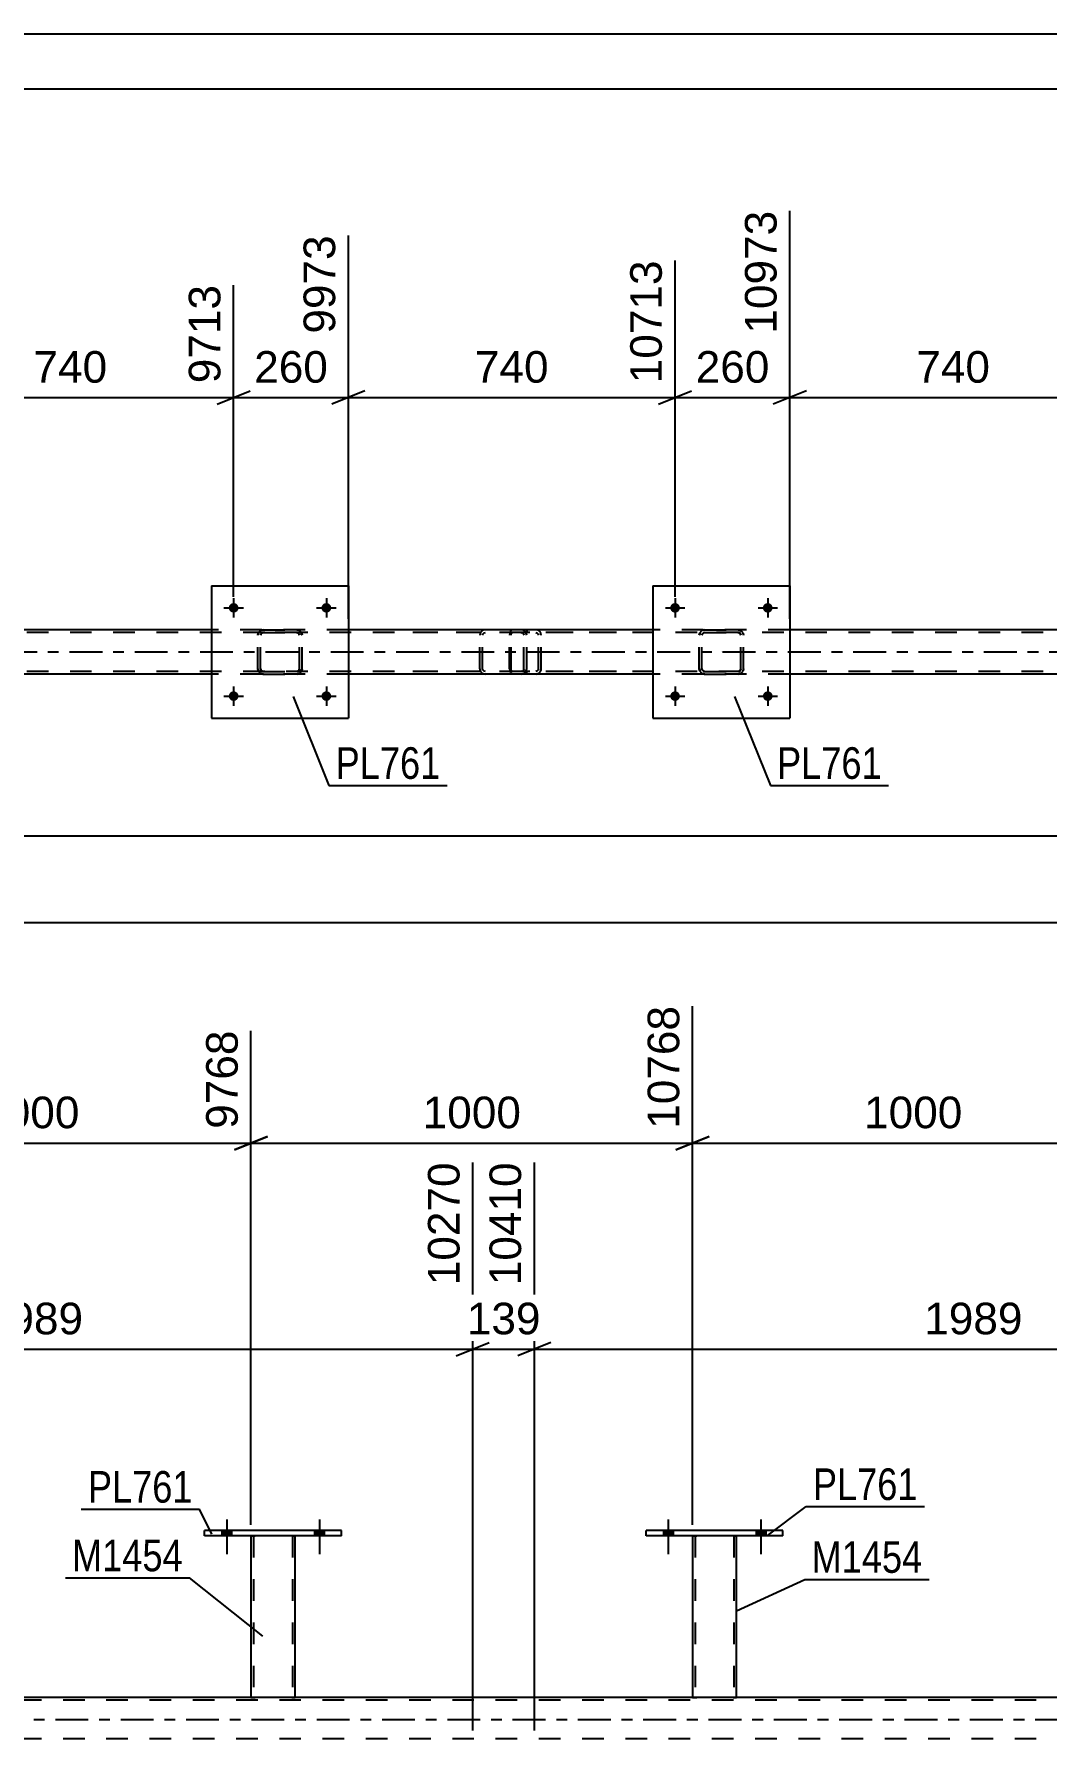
# Model space of a CAD drawing. Header units: millimetres. Extents: x 0 to 841, y 0 to 594.
# Drawn here: x 489.5 to 581.3, y 439.5 to 594 of the extents above; entities that cross this region are included whole.
import ezdxf

# ---------------------------------------------------------------- set-up
doc = ezdxf.new("R2010")
doc.units = ezdxf.units.MM
doc.linetypes.add('DXK_LINE_DOT2', pattern=[3.9198, 1.9599, -1.9599])
doc.linetypes.add('DXK_LINE_DOT3', pattern=[5.9187, 2.979, -0.9799, 0.9799, -0.9799])
doc.styles.add('Arial', font='ARIAL.TTF', dxfattribs={"height": 0.2})
doc.styles.add('Arial Narrow', font='ARIALN.TTF', dxfattribs={"height": 0.2})

# ---------------------------------------------------------------- blocks, each defined once
blk = doc.blocks.new('Unknown-318895815-1115')
at = {"color": 5, "linetype": 'Continuous'}
for p, q in [((841, 594), (0, 594)), ((836, 589), (5, 589))]:
    blk.add_line(p, q, dxfattribs=at)
blk = doc.blocks.new('Part-318895815-3058 - 2943')
at = {"color": 2, "linetype": 'Continuous'}
for p, q in [((549.2, 457.86), (549.2, 443.22)), ((553.2, 443.22), (553.2, 457.86)), ((549.2, 443.22), (549.23, 443.22)), ((549.34, 443.22), (549.23, 443.22)), ((549.49, 443.22), (549.34, 443.22)), ((552.9, 443.22), (549.49, 443.22)), ((553.06, 443.22), (552.9, 443.22)), ((553.16, 443.22), (553.06, 443.22)), ((553.16, 443.22), (553.19, 443.22))]:
    blk.add_line(p, q, dxfattribs=at)
at = {"color": 7, "linetype": 'DXK_LINE_DOT2'}
for p, q in [((549.2, 457.86), (549.2, 457.86)), ((549.2, 457.86), (549.2, 457.86)), ((549.2, 457.86), (549.2, 457.86)), ((549.23, 457.86), (549.2, 457.86)), ((549.2, 457.86), (549.23, 457.86)), ((549.34, 457.86), (549.23, 457.86)), ((549.23, 457.86), (549.34, 457.86)), ((549.49, 457.86), (549.34, 457.86)), ((549.34, 457.86), (549.49, 457.86)), ((549.44, 457.86), (549.44, 457.86)), ((549.44, 457.86), (549.44, 443.22)), ((549.45, 457.86), (549.44, 457.86)), ((549.44, 457.86), (549.45, 457.86)), ((549.51, 457.86), (549.45, 457.86)), ((549.45, 457.86), (549.51, 457.86)), ((552.9, 457.86), (549.49, 457.86)), ((552.9, 457.86), (549.49, 457.86)), ((552.81, 457.86), (549.51, 457.86)), ((549.51, 457.86), (549.58, 457.86)), ((552.89, 457.86), (549.58, 457.86)), ((552.89, 457.86), (552.81, 457.86)), ((552.94, 457.86), (552.89, 457.86)), ((552.89, 457.86), (552.94, 457.86)), ((552.9, 457.86), (553.06, 457.86)), ((553.06, 457.86), (552.9, 457.86)), ((552.96, 457.86), (552.94, 457.86)), ((552.94, 457.86), (552.96, 457.86)), ((552.96, 457.86), (552.96, 457.86)), ((552.96, 457.86), (552.96, 443.22)), ((553.06, 457.86), (553.16, 457.86)), ((553.16, 457.86), (553.06, 457.86)), ((553.16, 457.86), (553.2, 457.86)), ((553.2, 457.86), (553.16, 457.86)), ((553.2, 457.86), (553.2, 457.86)), ((553.2, 457.86), (553.2, 457.86)), ((553.2, 457.86), (553.2, 457.86)), ((549.2, 443.22), (549.2, 443.22)), ((549.2, 443.22), (549.2, 443.22)), ((549.2, 443.22), (549.2, 443.22)), ((549.2, 443.22), (549.23, 443.22)), ((549.23, 443.22), (549.34, 443.22)), ((549.34, 443.22), (549.49, 443.22)), ((549.45, 443.22), (549.44, 443.22)), ((549.44, 443.22), (549.45, 443.22)), ((549.51, 443.22), (549.45, 443.22)), ((549.45, 443.22), (549.49, 443.22)), ((552.9, 443.22), (549.49, 443.22)), ((549.49, 443.22), (549.51, 443.22)), ((552.81, 443.22), (549.51, 443.22)), ((549.51, 443.22), (549.58, 443.22)), ((552.94, 443.22), (549.58, 443.22)), ((552.89, 443.22), (552.81, 443.22)), ((552.94, 443.22), (552.89, 443.22)), ((552.9, 443.22), (553.06, 443.22)), ((552.96, 443.22), (552.94, 443.22)), ((552.94, 443.22), (552.96, 443.22)), ((553.06, 443.22), (553.16, 443.22)), ((553.16, 443.22), (553.2, 443.22)), ((553.19, 443.22), (553.2, 443.22)), ((553.2, 443.22), (553.2, 443.22)), ((553.2, 443.22), (553.2, 443.22)), ((553.2, 443.22), (553.2, 443.22))]:
    blk.add_line(p, q, dxfattribs=at)
blk = doc.blocks.new('Part-318895815-3063 - 2943')
at = {"color": 2, "linetype": 'Continuous'}
for p, q in [((504.99, 457.86), (504.99, 458.34)), ((517.39, 458.34), (504.99, 458.34)), ((517.39, 457.86), (504.99, 457.86)), ((517.39, 457.86), (517.39, 458.34))]:
    blk.add_line(p, q, dxfattribs=at)
blk = doc.blocks.new('Part-318895815-3078 - 2943')
at = {"color": 2, "linetype": 'Continuous'}
for p, q in [((545, 457.86), (545, 458.34)), ((557.4, 458.34), (545, 458.34)), ((557.4, 457.86), (545, 457.86)), ((557.4, 457.86), (557.4, 458.34))]:
    blk.add_line(p, q, dxfattribs=at)
blk = doc.blocks.new('Bolt-318895815-3328 - 2943')
at = {"linetype": 'Continuous'}
for points in [[(546.56, 457.86), (547.44, 457.86), (547.44, 458.34), (546.56, 458.34)], [(554.96, 457.86), (555.84, 457.86), (555.84, 458.34), (554.96, 458.34)]]:
    blk.add_hatch(color=1, dxfattribs=at).paths.add_polyline_path(points)
at = {"color": 1, "linetype": 'Continuous'}
for p, q in [((547, 459.34), (547, 456.22)), ((555.4, 459.34), (555.4, 456.22)), ((546.56, 458.34), (546.56, 457.86)), ((547.44, 458.34), (547.44, 457.86)), ((554.96, 458.34), (554.96, 457.86)), ((555.84, 458.34), (555.84, 457.86))]:
    blk.add_line(p, q, dxfattribs=at)
blk = doc.blocks.new('Part-318895815-3314 - 2943')
at = {"color": 7, "linetype": 'DXK_LINE_DOT2'}
for p, q in [((725.39, 442.98), (136.35, 442.98)), ((513.19, 443.22), (509.19, 443.22)), ((553.2, 443.22), (549.2, 443.22)), ((725.39, 439.46), (136.35, 439.46))]:
    blk.add_line(p, q, dxfattribs=at)
at = {"color": 2, "linetype": 'Continuous'}
for p, q in [((509.19, 443.22), (473.19, 443.22)), ((549.2, 443.22), (513.19, 443.22)), ((589.19, 443.22), (553.2, 443.22))]:
    blk.add_line(p, q, dxfattribs=at)
at = {"color": 7, "linetype": 'DXK_LINE_DOT3'}
blk.add_line((136.35, 441.22), (725.39, 441.22), dxfattribs=at)
blk = doc.blocks.new('Bolt-318895815-3326 - 2943')
at = {"linetype": 'Continuous'}
for points in [[(506.55, 457.86), (507.43, 457.86), (507.43, 458.34), (506.55, 458.34)], [(514.95, 457.86), (515.83, 457.86), (515.83, 458.34), (514.95, 458.34)]]:
    blk.add_hatch(color=1, dxfattribs=at).paths.add_polyline_path(points)
at = {"color": 1, "linetype": 'Continuous'}
for p, q in [((506.99, 459.34), (506.99, 456.22)), ((515.39, 459.34), (515.39, 456.22)), ((506.55, 458.34), (506.55, 457.86)), ((507.43, 458.34), (507.43, 457.86)), ((514.95, 458.34), (514.95, 457.86)), ((515.83, 458.34), (515.83, 457.86))]:
    blk.add_line(p, q, dxfattribs=at)
blk = doc.blocks.new('Bolt-318895815-3327 - 2943')
at = {"linetype": 'Continuous'}
for points in [[(506.55, 457.86), (507.43, 457.86), (507.43, 458.34), (506.55, 458.34)], [(514.95, 457.86), (515.83, 457.86), (515.83, 458.34), (514.95, 458.34)]]:
    blk.add_hatch(color=1, dxfattribs=at).paths.add_polyline_path(points)
at = {"color": 1, "linetype": 'Continuous'}
for p, q in [((506.99, 459.34), (506.99, 456.22)), ((515.39, 459.34), (515.39, 456.22)), ((506.55, 458.34), (506.55, 457.86)), ((507.43, 458.34), (507.43, 457.86)), ((514.95, 458.34), (514.95, 457.86)), ((515.83, 458.34), (515.83, 457.86))]:
    blk.add_line(p, q, dxfattribs=at)
blk = doc.blocks.new('Bolt-318895815-3342 - 2943')
at = {"linetype": 'Continuous'}
for points in [[(546.56, 457.86), (547.44, 457.86), (547.44, 458.34), (546.56, 458.34)], [(554.96, 457.86), (555.84, 457.86), (555.84, 458.34), (554.96, 458.34)]]:
    blk.add_hatch(color=1, dxfattribs=at).paths.add_polyline_path(points)
at = {"color": 1, "linetype": 'Continuous'}
for p, q in [((547, 459.34), (547, 456.22)), ((555.4, 459.34), (555.4, 456.22)), ((546.56, 458.34), (546.56, 457.86)), ((547.44, 458.34), (547.44, 457.86)), ((554.96, 458.34), (554.96, 457.86)), ((555.84, 458.34), (555.84, 457.86))]:
    blk.add_line(p, q, dxfattribs=at)
blk = doc.blocks.new('Part-318895815-3378 - 2943')
at = {"color": 2, "linetype": 'Continuous'}
for p, q in [((509.19, 457.86), (509.19, 443.22)), ((513.19, 443.22), (513.19, 457.86)), ((509.2, 443.22), (509.23, 443.22)), ((509.33, 443.22), (509.23, 443.22)), ((509.49, 443.22), (509.33, 443.22)), ((512.89, 443.22), (509.49, 443.22)), ((513.05, 443.22), (512.89, 443.22)), ((513.15, 443.22), (513.05, 443.22)), ((513.15, 443.22), (513.18, 443.22))]:
    blk.add_line(p, q, dxfattribs=at)
at = {"color": 7, "linetype": 'DXK_LINE_DOT2'}
for p, q in [((509.19, 457.86), (509.19, 457.86)), ((509.19, 457.86), (509.19, 457.86)), ((509.19, 457.86), (509.19, 457.86)), ((509.23, 457.86), (509.19, 457.86)), ((509.19, 457.86), (509.23, 457.86)), ((509.33, 457.86), (509.23, 457.86)), ((509.23, 457.86), (509.33, 457.86)), ((509.49, 457.86), (509.33, 457.86)), ((509.33, 457.86), (509.49, 457.86)), ((509.43, 457.86), (509.43, 457.86)), ((509.43, 457.86), (509.43, 443.22)), ((509.45, 457.86), (509.43, 457.86)), ((509.43, 457.86), (509.45, 457.86)), ((509.5, 457.86), (509.45, 457.86)), ((509.45, 457.86), (509.5, 457.86)), ((512.89, 457.86), (509.49, 457.86)), ((512.89, 457.86), (509.49, 457.86)), ((512.8, 457.86), (509.5, 457.86)), ((509.5, 457.86), (509.58, 457.86)), ((512.88, 457.86), (509.58, 457.86)), ((512.88, 457.86), (512.8, 457.86)), ((512.93, 457.86), (512.88, 457.86)), ((512.88, 457.86), (512.93, 457.86)), ((512.89, 457.86), (513.05, 457.86)), ((513.05, 457.86), (512.89, 457.86)), ((512.95, 457.86), (512.93, 457.86)), ((512.93, 457.86), (512.95, 457.86)), ((512.95, 457.86), (512.95, 457.86)), ((512.95, 457.86), (512.95, 443.22)), ((513.05, 457.86), (513.15, 457.86)), ((513.15, 457.86), (513.05, 457.86)), ((513.15, 457.86), (513.19, 457.86)), ((513.19, 457.86), (513.15, 457.86)), ((513.19, 457.86), (513.19, 457.86)), ((513.19, 457.86), (513.19, 457.86)), ((513.19, 457.86), (513.19, 457.86)), ((509.19, 443.22), (509.19, 443.22)), ((509.19, 443.22), (509.19, 443.22)), ((509.19, 443.22), (509.2, 443.22)), ((509.19, 443.22), (509.23, 443.22)), ((509.23, 443.22), (509.33, 443.22)), ((509.33, 443.22), (509.49, 443.22)), ((509.45, 443.22), (509.43, 443.22)), ((509.43, 443.22), (509.45, 443.22)), ((509.5, 443.22), (509.45, 443.22)), ((509.45, 443.22), (509.49, 443.22)), ((512.89, 443.22), (509.49, 443.22)), ((509.49, 443.22), (509.5, 443.22)), ((512.8, 443.22), (509.5, 443.22)), ((509.5, 443.22), (509.58, 443.22)), ((512.93, 443.22), (509.58, 443.22)), ((512.88, 443.22), (512.8, 443.22)), ((512.93, 443.22), (512.88, 443.22)), ((512.89, 443.22), (513.05, 443.22)), ((512.95, 443.22), (512.93, 443.22)), ((512.93, 443.22), (512.95, 443.22)), ((513.05, 443.22), (513.15, 443.22)), ((513.15, 443.22), (513.19, 443.22)), ((513.18, 443.22), (513.19, 443.22)), ((513.19, 443.22), (513.19, 443.22)), ((513.19, 443.22), (513.19, 443.22)), ((513.19, 443.22), (513.19, 443.22))]:
    blk.add_line(p, q, dxfattribs=at)
blk = doc.blocks.new('Part-318895815-2084 - 1938')
at = {"color": 2, "linetype": 'Continuous'}
for p, q in [((545.62, 543.99), (545.62, 531.99)), ((545.62, 543.99), (558.02, 543.99)), ((558.02, 543.99), (558.02, 531.99)), ((545.62, 531.99), (558.02, 531.99))]:
    blk.add_line(p, q, dxfattribs=at)
blk = doc.blocks.new('Part-318895815-2102 - 1938')
at = {"color": 7, "linetype": 'DXK_LINE_DOT2'}
for p, q in [((726.02, 539.75), (137.62, 539.75)), ((518.02, 539.99), (505.62, 539.99)), ((558.02, 539.99), (545.62, 539.99)), ((726.02, 536.23), (137.62, 536.23)), ((518.02, 535.99), (505.62, 535.99)), ((558.02, 535.99), (545.62, 535.99))]:
    blk.add_line(p, q, dxfattribs=at)
at = {"color": 2, "linetype": 'Continuous'}
for p, q in [((505.62, 539.99), (478.01, 539.99)), ((545.62, 539.99), (518.02, 539.99)), ((585.62, 539.99), (558.02, 539.99)), ((505.62, 535.99), (478.01, 535.99)), ((545.62, 535.99), (518.02, 535.99)), ((585.62, 535.99), (558.02, 535.99))]:
    blk.add_line(p, q, dxfattribs=at)
at = {"color": 7, "linetype": 'DXK_LINE_DOT3'}
blk.add_line((137.62, 537.99), (726.02, 537.99), dxfattribs=at)
blk = doc.blocks.new('Part-318895815-1992 - 1938')
at = {"color": 7, "linetype": 'DXK_LINE_DOT2'}
for p, q in [((533.67, 539.99), (521.89, 539.99)), ((533.67, 539.75), (521.89, 539.75)), ((529.96, 539.7), (529.92, 539.51)), ((529.92, 536.47), (529.92, 539.51)), ((530.18, 539.51), (530.19, 539.61)), ((530.18, 536.47), (530.18, 539.51)), ((530.19, 539.61), (530.25, 539.68)), ((530.43, 539.99), (530.24, 539.96)), ((530.25, 539.68), (530.33, 539.74)), ((530.33, 539.74), (530.43, 539.75)), ((533.86, 539.96), (533.67, 539.99)), ((533.67, 539.75), (533.76, 539.74)), ((533.76, 539.74), (533.85, 539.68)), ((533.85, 539.68), (533.9, 539.61)), ((533.9, 539.61), (533.92, 539.51)), ((533.92, 536.47), (533.92, 539.51)), ((534.18, 539.51), (534.14, 539.7)), ((534.18, 536.47), (534.18, 539.51)), ((529.92, 536.47), (529.94, 536.38)), ((529.94, 536.38), (529.96, 536.29)), ((530.19, 536.38), (530.18, 536.47)), ((530.25, 536.3), (530.19, 536.38)), ((530.33, 536.25), (530.25, 536.3)), ((530.43, 536.23), (530.33, 536.25)), ((533.76, 536.25), (533.67, 536.23)), ((533.85, 536.3), (533.76, 536.25)), ((533.9, 536.38), (533.85, 536.3)), ((533.92, 536.47), (533.9, 536.38)), ((534.14, 536.29), (534.16, 536.38)), ((534.16, 536.38), (534.18, 536.47)), ((533.67, 536.23), (521.89, 536.23)), ((533.67, 535.99), (521.89, 535.99)), ((530.24, 536.03), (530.43, 535.99)), ((533.67, 535.99), (533.86, 536.03))]:
    blk.add_line(p, q, dxfattribs=at)
for centre, start, end in [((530.41, 539.49), 110.7583, 155.68), ((533.69, 539.49), 24.32, 69.2417), ((530.41, 536.49), 204.32, 249.2417), ((533.69, 536.49), 290.7583, 335.68)]:
    blk.add_arc(centre, 0.496, start, end, dxfattribs=at)
blk = doc.blocks.new('Bolt-318895815-2051 - 1938')
at = {"linetype": 'Continuous'}
for points in [[(548.06, 541.99, -1), (547.18, 541.99, -1)], [(556.46, 541.99, -1), (555.58, 541.99, -1)]]:
    blk.add_hatch(color=1, dxfattribs=at).paths.add_polyline_path(points)
at = {"color": 1, "linetype": 'Continuous'}
for p, q in [((547.62, 542.87), (547.62, 541.11)), ((556.02, 542.87), (556.02, 541.11)), ((546.74, 541.99), (548.5, 541.99)), ((555.14, 541.99), (556.9, 541.99))]:
    blk.add_line(p, q, dxfattribs=at)
blk = doc.blocks.new('Part-318895815-2114 - 1938')
at = {"color": 7, "linetype": 'DXK_LINE_DOT2'}
for p, q in [((532.65, 539.7), (532.63, 539.51)), ((532.63, 536.47), (532.63, 539.51)), ((532.71, 539.85), (532.65, 539.7)), ((532.8, 539.96), (532.71, 539.85)), ((532.77, 539.51), (532.78, 539.61)), ((532.77, 536.47), (532.77, 539.51)), ((532.78, 539.61), (532.8, 539.68)), ((532.9, 539.99), (532.8, 539.96)), ((532.8, 539.68), (532.85, 539.74)), ((532.85, 539.74), (532.9, 539.75)), ((542.31, 539.99), (532.9, 539.99)), ((542.31, 539.75), (532.9, 539.75)), ((534.18, 539.99), (534.18, 539.75)), ((535.18, 539.96), (534.99, 539.99)), ((534.99, 539.75), (535.09, 539.74)), ((535.09, 539.74), (535.17, 539.68)), ((535.17, 539.68), (535.22, 539.61)), ((535.22, 539.61), (535.24, 539.51)), ((535.24, 536.47), (535.24, 539.51)), ((535.49, 539.51), (535.46, 539.7)), ((535.49, 536.47), (535.49, 539.51)), ((532.63, 536.47), (532.65, 536.29)), ((532.65, 536.29), (532.71, 536.13)), ((532.78, 536.38), (532.77, 536.47)), ((532.8, 536.3), (532.78, 536.38)), ((532.85, 536.25), (532.8, 536.3)), ((532.9, 536.23), (532.85, 536.25)), ((535.09, 536.25), (534.99, 536.23)), ((535.17, 536.3), (535.09, 536.25)), ((535.22, 536.38), (535.17, 536.3)), ((535.24, 536.47), (535.22, 536.38)), ((535.46, 536.29), (535.48, 536.38)), ((535.48, 536.38), (535.49, 536.47)), ((532.71, 536.13), (532.8, 536.03)), ((532.8, 536.03), (532.9, 535.99)), ((542.31, 536.23), (532.9, 536.23)), ((542.31, 535.99), (532.9, 535.99)), ((534.18, 535.99), (534.18, 536.23)), ((534.99, 535.99), (535.18, 536.03))]:
    blk.add_line(p, q, dxfattribs=at)
for centre, start, end in [((535.01, 539.5), 23.8494, 68.8059), ((535.01, 536.49), 291.1941, 336.1506)]:
    blk.add_arc(centre, 0.492, start, end, dxfattribs=at)
blk = doc.blocks.new('Part-318895815-2057 - 1938')
at = {"color": 7, "linetype": 'DXK_LINE_DOT2'}
for p, q in [((509.82, 539.51), (509.85, 539.7)), ((509.85, 539.7), (509.82, 539.51)), ((509.82, 536.47), (509.82, 539.51)), ((510.07, 539.61), (510.06, 539.51)), ((510.06, 539.51), (510.07, 539.6)), ((510.06, 536.47), (510.06, 539.51)), ((510.07, 539.6), (510.13, 539.68)), ((510.13, 539.68), (510.07, 539.61)), ((510.11, 539.96), (510.3, 539.99)), ((510.3, 539.99), (510.11, 539.96)), ((510.2, 539.74), (510.13, 539.68)), ((510.13, 539.68), (510.2, 539.73)), ((510.2, 539.73), (510.3, 539.75)), ((510.3, 539.75), (510.2, 539.74)), ((510.3, 539.99), (513.34, 539.99)), ((510.3, 539.99), (510.3, 539.99)), ((510.3, 539.99), (513.34, 539.99)), ((510.3, 539.75), (513.34, 539.75)), ((510.3, 539.75), (510.3, 539.75)), ((513.34, 539.75), (510.3, 539.75)), ((513.34, 539.99), (513.34, 539.99)), ((513.34, 539.99), (513.52, 539.96)), ((513.52, 539.96), (513.34, 539.99)), ((513.34, 539.75), (513.34, 539.75)), ((513.34, 539.75), (513.43, 539.73)), ((513.43, 539.74), (513.34, 539.75)), ((513.51, 539.68), (513.43, 539.74)), ((513.43, 539.73), (513.51, 539.68)), ((513.51, 539.68), (513.56, 539.6)), ((513.56, 539.61), (513.51, 539.68)), ((513.58, 539.51), (513.56, 539.61)), ((513.56, 539.6), (513.58, 539.51)), ((513.58, 536.47), (513.58, 539.51)), ((513.78, 539.7), (513.82, 539.51)), ((513.82, 539.51), (513.78, 539.7)), ((513.82, 536.47), (513.82, 539.51)), ((509.85, 536.29), (509.82, 536.47)), ((509.82, 536.47), (509.85, 536.29)), ((510.07, 536.38), (510.06, 536.47)), ((510.06, 536.47), (510.07, 536.38)), ((510.13, 536.3), (510.07, 536.38)), ((510.07, 536.38), (510.13, 536.3)), ((510.2, 536.25), (510.13, 536.3)), ((510.13, 536.3), (510.2, 536.25)), ((510.3, 536.23), (510.2, 536.25)), ((510.2, 536.25), (510.3, 536.23)), ((513.43, 536.25), (513.34, 536.23)), ((513.34, 536.23), (513.43, 536.25)), ((513.51, 536.3), (513.43, 536.25)), ((513.43, 536.25), (513.51, 536.3)), ((513.56, 536.38), (513.51, 536.3)), ((513.51, 536.3), (513.56, 536.38)), ((513.58, 536.47), (513.56, 536.38)), ((513.56, 536.38), (513.58, 536.47)), ((513.82, 536.47), (513.78, 536.29)), ((513.78, 536.29), (513.82, 536.47)), ((510.3, 535.99), (510.11, 536.03)), ((510.11, 536.03), (510.3, 535.99)), ((510.3, 536.23), (513.34, 536.23)), ((510.3, 536.23), (510.3, 536.23)), ((510.3, 536.23), (513.34, 536.23)), ((510.3, 535.99), (513.34, 535.99)), ((510.3, 535.99), (510.3, 535.99)), ((510.3, 535.99), (513.34, 535.99)), ((513.34, 536.23), (513.34, 536.23)), ((513.52, 536.03), (513.34, 535.99)), ((513.34, 535.99), (513.52, 536.03)), ((513.34, 535.99), (513.34, 535.99))]:
    blk.add_line(p, q, dxfattribs=at)
at = {"color": 7, "linetype": 'DXK_LINE_DOT3'}
blk.add_line((511.82, 537.99), (511.82, 537.99), dxfattribs=at)
at = {"color": 7, "linetype": 'DXK_LINE_DOT2'}
for centre, start, end in [((510.3, 539.51), 112.5, 157.5), ((510.3, 539.51), 112.5, 157.5), ((513.34, 539.51), 22.5, 67.5), ((513.34, 539.51), 22.5, 67.5), ((510.3, 536.47), 202.5, 247.5), ((510.3, 536.47), 202.5, 247.5), ((513.34, 536.47), 292.5, 337.5), ((513.34, 536.47), 292.5, 337.5)]:
    blk.add_arc(centre, 0.48, start, end, dxfattribs=at)
blk = doc.blocks.new('Part-318895815-2062 - 1938')
at = {"color": 2, "linetype": 'Continuous'}
for p, q in [((505.62, 543.99), (505.62, 531.99)), ((505.62, 543.99), (518.02, 543.99)), ((518.02, 543.99), (518.02, 531.99)), ((505.62, 531.99), (518.02, 531.99))]:
    blk.add_line(p, q, dxfattribs=at)
blk = doc.blocks.new('Bolt-318895815-2127 - 1938')
at = {"linetype": 'Continuous'}
for points in [[(508.06, 533.99, -1), (507.18, 533.99, -1)], [(516.46, 533.99, -1), (515.58, 533.99, -1)]]:
    blk.add_hatch(color=1, dxfattribs=at).paths.add_polyline_path(points)
at = {"color": 1, "linetype": 'Continuous'}
for p, q in [((507.62, 534.87), (507.62, 533.11)), ((516.02, 534.87), (516.02, 533.11)), ((506.74, 533.99), (508.5, 533.99)), ((515.14, 533.99), (516.9, 533.99))]:
    blk.add_line(p, q, dxfattribs=at)
blk = doc.blocks.new('Part-318895815-2063 - 1938')
at = {"color": 7, "linetype": 'DXK_LINE_DOT2'}
for p, q in [((549.82, 539.51), (549.86, 539.7)), ((549.86, 539.7), (549.82, 539.51)), ((549.82, 536.47), (549.82, 539.51)), ((550.08, 539.61), (550.06, 539.51)), ((550.06, 539.51), (550.08, 539.6)), ((550.06, 536.47), (550.06, 539.51)), ((550.08, 539.6), (550.13, 539.68)), ((550.13, 539.68), (550.08, 539.61)), ((550.12, 539.96), (550.3, 539.99)), ((550.3, 539.99), (550.12, 539.96)), ((550.21, 539.74), (550.13, 539.68)), ((550.13, 539.68), (550.21, 539.73)), ((550.21, 539.73), (550.3, 539.75)), ((550.3, 539.75), (550.21, 539.74)), ((550.3, 539.99), (553.34, 539.99)), ((550.3, 539.99), (550.3, 539.99)), ((550.3, 539.99), (553.34, 539.99)), ((550.3, 539.75), (553.34, 539.75)), ((550.3, 539.75), (550.3, 539.75)), ((553.34, 539.75), (550.3, 539.75)), ((553.34, 539.99), (553.34, 539.99)), ((553.34, 539.99), (553.53, 539.96)), ((553.53, 539.96), (553.34, 539.99)), ((553.34, 539.75), (553.34, 539.75)), ((553.34, 539.75), (553.43, 539.73)), ((553.43, 539.74), (553.34, 539.75)), ((553.51, 539.68), (553.43, 539.74)), ((553.43, 539.73), (553.51, 539.68)), ((553.51, 539.68), (553.56, 539.6)), ((553.56, 539.61), (553.51, 539.68)), ((553.58, 539.51), (553.56, 539.61)), ((553.56, 539.6), (553.58, 539.51)), ((553.58, 536.47), (553.58, 539.51)), ((553.79, 539.7), (553.82, 539.51)), ((553.82, 539.51), (553.79, 539.7)), ((553.82, 536.47), (553.82, 539.51)), ((549.86, 536.29), (549.82, 536.47)), ((549.82, 536.47), (549.86, 536.29)), ((550.08, 536.38), (550.06, 536.47)), ((550.06, 536.47), (550.08, 536.38)), ((550.13, 536.3), (550.08, 536.38)), ((550.08, 536.38), (550.13, 536.3)), ((550.21, 536.25), (550.13, 536.3)), ((550.13, 536.3), (550.21, 536.25)), ((550.3, 536.23), (550.21, 536.25)), ((550.21, 536.25), (550.3, 536.23)), ((553.43, 536.25), (553.34, 536.23)), ((553.34, 536.23), (553.43, 536.25)), ((553.51, 536.3), (553.43, 536.25)), ((553.43, 536.25), (553.51, 536.3)), ((553.56, 536.38), (553.51, 536.3)), ((553.51, 536.3), (553.56, 536.38)), ((553.58, 536.47), (553.56, 536.38)), ((553.56, 536.38), (553.58, 536.47)), ((553.82, 536.47), (553.79, 536.29)), ((553.79, 536.29), (553.82, 536.47)), ((550.3, 535.99), (550.12, 536.03)), ((550.12, 536.03), (550.3, 535.99)), ((550.3, 536.23), (553.34, 536.23)), ((550.3, 536.23), (550.3, 536.23)), ((550.3, 536.23), (553.34, 536.23)), ((550.3, 535.99), (553.34, 535.99)), ((550.3, 535.99), (550.3, 535.99)), ((550.3, 535.99), (553.34, 535.99)), ((553.34, 536.23), (553.34, 536.23)), ((553.53, 536.03), (553.34, 535.99)), ((553.34, 535.99), (553.53, 536.03)), ((553.34, 535.99), (553.34, 535.99))]:
    blk.add_line(p, q, dxfattribs=at)
at = {"color": 7, "linetype": 'DXK_LINE_DOT3'}
blk.add_line((551.82, 537.99), (551.82, 537.99), dxfattribs=at)
at = {"color": 7, "linetype": 'DXK_LINE_DOT2'}
for centre, start, end in [((550.3, 539.51), 112.5, 157.5), ((550.3, 539.51), 112.5, 157.5), ((553.34, 539.51), 22.5, 67.5), ((553.34, 539.51), 22.5, 67.5), ((550.3, 536.47), 202.5, 247.5), ((550.3, 536.47), 202.5, 247.5), ((553.34, 536.47), 292.5, 337.5), ((553.34, 536.47), 292.5, 337.5)]:
    blk.add_arc(centre, 0.48, start, end, dxfattribs=at)
blk = doc.blocks.new('Bolt-318895815-2160 - 1938')
at = {"linetype": 'Continuous'}
for points in [[(548.06, 533.99, -1), (547.18, 533.99, -1)], [(556.46, 533.99, -1), (555.58, 533.99, -1)]]:
    blk.add_hatch(color=1, dxfattribs=at).paths.add_polyline_path(points)
at = {"color": 1, "linetype": 'Continuous'}
for p, q in [((547.62, 534.87), (547.62, 533.11)), ((556.02, 534.87), (556.02, 533.11)), ((546.74, 533.99), (548.5, 533.99)), ((555.14, 533.99), (556.9, 533.99))]:
    blk.add_line(p, q, dxfattribs=at)
blk = doc.blocks.new('Bolt-318895815-2161 - 1938')
at = {"linetype": 'Continuous'}
for points in [[(508.06, 541.99, -1), (507.18, 541.99, -1)], [(516.46, 541.99, -1), (515.58, 541.99, -1)]]:
    blk.add_hatch(color=1, dxfattribs=at).paths.add_polyline_path(points)
at = {"color": 1, "linetype": 'Continuous'}
for p, q in [((507.62, 542.87), (507.62, 541.11)), ((516.02, 542.87), (516.02, 541.11)), ((506.74, 541.99), (508.5, 541.99)), ((515.14, 541.99), (516.9, 541.99))]:
    blk.add_line(p, q, dxfattribs=at)
blk = doc.blocks.new('StraightDimension-318895815-22856 - 2943')
at = {"color": 7, "linetype": 'Continuous'}
for p, q in [((529.29, 440.22), (529.29, 491.71)), ((449.74, 440.22), (449.74, 489.49)), ((451.24, 475.39), (448.24, 474.19)), ((449.74, 474.79), (529.29, 474.79)), ((527.79, 474.19), (530.79, 475.39))]:
    blk.add_line(p, q, dxfattribs=at)
at = {"color": 0, "linetype": 'Continuous'}
blk.add_wipeout([(528.69, 492.31), (524.49, 492.31), (524.49, 479.99), (528.69, 479.99)], dxfattribs=at)
at = {"color": 0}
blk.add_wipeout([(494.56, 475.54), (494.56, 479.74), (484.47, 479.74), (484.47, 475.54)], dxfattribs=at)
at = {"color": 3, "linetype": 'Continuous', "style": 'Arial'}
blk.add_text('10270', height=2.865, rotation=90.0002, dxfattribs=at).set_placement((528.09, 480.59))
at = {"color": 3, "style": 'Arial'}
blk.add_text('1989', height=2.865, dxfattribs=at).set_placement((485.07, 476.14))
blk = doc.blocks.new('StraightDimension-318895815-11063 - 2943')
at = {"color": 7, "linetype": 'Continuous'}
for p, q in [((549.2, 458.86), (549.2, 505.89)), ((589.19, 458.86), (589.19, 505.89)), ((550.7, 494.07), (547.7, 492.87)), ((549.2, 493.47), (589.19, 493.47)), ((587.69, 492.87), (590.69, 494.07))]:
    blk.add_line(p, q, dxfattribs=at)
at = {"color": 0, "linetype": 'Continuous'}
blk.add_wipeout([(588.59, 506.49), (584.39, 506.49), (584.39, 494.17), (588.59, 494.17)], dxfattribs=at)
at = {"color": 0}
blk.add_wipeout([(574.24, 494.22), (574.24, 498.42), (564.15, 498.42), (564.15, 494.22)], dxfattribs=at)
at = {"color": 3, "linetype": 'Continuous', "style": 'Arial'}
blk.add_text('11768', height=2.865, rotation=90.0002, dxfattribs=at).set_placement((587.99, 494.77))
at = {"color": 3, "style": 'Arial'}
blk.add_text('1000', height=2.865, dxfattribs=at).set_placement((564.75, 494.82))
blk = doc.blocks.new('StraightDimension-318895815-11064 - 2943')
at = {"color": 7, "linetype": 'Continuous'}
for p, q in [((549.2, 458.86), (549.2, 505.89)), ((509.19, 458.86), (509.19, 503.66)), ((510.69, 494.07), (507.69, 492.87)), ((509.19, 493.47), (549.2, 493.47)), ((547.7, 492.87), (550.7, 494.07))]:
    blk.add_line(p, q, dxfattribs=at)
at = {"color": 0, "linetype": 'Continuous'}
blk.add_wipeout([(548.6, 506.49), (544.4, 506.49), (544.4, 494.17), (548.6, 494.17)], dxfattribs=at)
at = {"color": 0}
blk.add_wipeout([(534.24, 494.22), (534.24, 498.42), (524.15, 498.42), (524.15, 494.22)], dxfattribs=at)
at = {"color": 3, "linetype": 'Continuous', "style": 'Arial'}
blk.add_text('10768', height=2.865, rotation=90.0002, dxfattribs=at).set_placement((548, 494.77))
at = {"color": 3, "style": 'Arial'}
blk.add_text('1000', height=2.865, dxfattribs=at).set_placement((524.75, 494.82))
blk = doc.blocks.new('StraightDimension-318895815-11065 - 2943')
at = {"color": 7, "linetype": 'Continuous'}
for p, q in [((469.19, 458.86), (469.19, 503.66)), ((509.19, 458.86), (509.19, 503.66)), ((470.69, 494.07), (467.69, 492.87)), ((469.19, 493.47), (509.19, 493.47)), ((507.69, 492.87), (510.69, 494.07))]:
    blk.add_line(p, q, dxfattribs=at)
at = {"color": 0, "linetype": 'Continuous'}
blk.add_wipeout([(508.59, 504.26), (504.39, 504.26), (504.39, 494.17), (508.59, 494.17)], dxfattribs=at)
at = {"color": 0}
blk.add_wipeout([(494.24, 494.22), (494.24, 498.42), (484.14, 498.42), (484.14, 494.22)], dxfattribs=at)
at = {"color": 3, "linetype": 'Continuous', "style": 'Arial'}
blk.add_text('9768', height=2.865, rotation=90.0002, dxfattribs=at).set_placement((507.99, 494.77))
at = {"color": 3, "style": 'Arial'}
blk.add_text('1000', height=2.865, dxfattribs=at).set_placement((484.74, 494.82))
blk = doc.blocks.new('StraightDimension-318895815-22854 - 2943')
at = {"color": 7, "linetype": 'Continuous'}
for p, q in [((534.87, 440.22), (534.87, 491.71)), ((614.43, 440.22), (614.43, 491.71)), ((536.37, 475.39), (533.37, 474.19)), ((534.87, 474.79), (614.43, 474.79)), ((612.93, 474.19), (615.93, 475.39))]:
    blk.add_line(p, q, dxfattribs=at)
at = {"color": 0, "linetype": 'Continuous'}
blk.add_wipeout([(613.83, 492.31), (609.63, 492.31), (609.63, 479.99), (613.83, 479.99)], dxfattribs=at)
at = {"color": 0}
blk.add_wipeout([(579.7, 475.54), (579.7, 479.74), (569.6, 479.74), (569.6, 475.54)], dxfattribs=at)
at = {"color": 3, "linetype": 'Continuous', "style": 'Arial'}
blk.add_text('12399', height=2.865, rotation=90.0002, dxfattribs=at).set_placement((613.23, 480.59))
at = {"color": 3, "style": 'Arial'}
blk.add_text('1989', height=2.865, dxfattribs=at).set_placement((570.2, 476.14))
blk = doc.blocks.new('StraightDimension-318895815-22855 - 2943')
at = {"color": 7, "linetype": 'Continuous'}
for p, q in [((529.29, 440.22), (529.29, 491.71)), ((534.87, 440.22), (534.87, 491.71)), ((527.79, 474.19), (530.79, 475.39)), ((529.29, 474.79), (534.87, 474.79)), ((536.37, 475.39), (533.37, 474.19))]:
    blk.add_line(p, q, dxfattribs=at)
at = {"color": 0}
blk.add_wipeout([(536.02, 475.54), (536.02, 479.74), (528.15, 479.74), (528.15, 475.54)], dxfattribs=at)
at = {"color": 3, "style": 'Arial'}
blk.add_text('139', height=2.865, dxfattribs=at).set_placement((528.75, 476.14))
at = {"color": 0, "linetype": 'Continuous'}
blk.add_wipeout([(534.27, 492.31), (530.07, 492.31), (530.07, 479.99), (534.27, 479.99)], dxfattribs=at)
at = {"color": 3, "linetype": 'Continuous', "style": 'Arial'}
blk.add_text('10410', height=2.865, rotation=90.0002, dxfattribs=at).set_placement((533.67, 480.59))
blk = doc.blocks.new('StraightDimension-318895815-2225 - 1938')
at = {"color": 7, "linetype": 'Continuous'}
blk.add_line((129, 521.31), (759.87, 521.31), dxfattribs=at)
blk = doc.blocks.new('StraightDimension-318895815-2246 - 1938')
at = {"color": 7, "linetype": 'Continuous'}
blk.add_line((128.36, 513.48), (760.51, 513.48), dxfattribs=at)
blk = doc.blocks.new('StraightDimension-318895815-7995 - 1938')
at = {"color": 7, "linetype": 'Continuous'}
for p, q in [((558.02, 540.99), (558.02, 577.97)), ((587.62, 542.99), (587.62, 573.47)), ((559.52, 561.65), (556.52, 560.45)), ((558.02, 561.05), (587.62, 561.05)), ((586.12, 560.45), (589.12, 561.65))]:
    blk.add_line(p, q, dxfattribs=at)
at = {"color": 0, "linetype": 'Continuous'}
blk.add_wipeout([(587.02, 574.07), (582.82, 574.07), (582.82, 561.75), (587.02, 561.75)], dxfattribs=at)
at = {"color": 0}
blk.add_wipeout([(576.75, 561.8), (576.75, 566), (568.88, 566), (568.88, 561.8)], dxfattribs=at)
at = {"color": 3, "linetype": 'Continuous', "style": 'Arial'}
blk.add_text('11713', height=2.865, rotation=90.0002, dxfattribs=at).set_placement((586.42, 562.35))
at = {"color": 3, "style": 'Arial'}
blk.add_text('740', height=2.865, dxfattribs=at).set_placement((569.48, 562.4))
blk = doc.blocks.new('StraightDimension-318895815-7996 - 1938')
at = {"color": 7, "linetype": 'Continuous'}
for p, q in [((558.02, 540.99), (558.02, 577.97)), ((547.62, 542.99), (547.62, 573.47)), ((546.12, 560.45), (549.12, 561.65)), ((547.62, 561.05), (558.02, 561.05)), ((559.52, 561.65), (556.52, 560.45))]:
    blk.add_line(p, q, dxfattribs=at)
at = {"color": 0}
blk.add_wipeout([(556.76, 561.8), (556.76, 566), (548.89, 566), (548.89, 561.8)], dxfattribs=at)
at = {"color": 3, "style": 'Arial'}
blk.add_text('260', height=2.865, dxfattribs=at).set_placement((549.49, 562.4))
at = {"color": 0, "linetype": 'Continuous'}
blk.add_wipeout([(557.42, 578.57), (553.22, 578.57), (553.22, 566.25), (557.42, 566.25)], dxfattribs=at)
at = {"color": 3, "linetype": 'Continuous', "style": 'Arial'}
blk.add_text('10973', height=2.865, rotation=90.0002, dxfattribs=at).set_placement((556.82, 566.85))
blk = doc.blocks.new('StraightDimension-318895815-7997 - 1938')
at = {"color": 7, "linetype": 'Continuous'}
for p, q in [((518.02, 540.99), (518.02, 575.74)), ((547.62, 542.99), (547.62, 573.47)), ((519.52, 561.65), (516.52, 560.45)), ((518.02, 561.05), (547.62, 561.05)), ((546.12, 560.45), (549.12, 561.65))]:
    blk.add_line(p, q, dxfattribs=at)
at = {"color": 0, "linetype": 'Continuous'}
blk.add_wipeout([(547.02, 574.07), (542.82, 574.07), (542.82, 561.75), (547.02, 561.75)], dxfattribs=at)
at = {"color": 0}
blk.add_wipeout([(536.75, 561.8), (536.75, 566), (528.88, 566), (528.88, 561.8)], dxfattribs=at)
at = {"color": 3, "linetype": 'Continuous', "style": 'Arial'}
blk.add_text('10713', height=2.865, rotation=90.0002, dxfattribs=at).set_placement((546.42, 562.35))
at = {"color": 3, "style": 'Arial'}
blk.add_text('740', height=2.865, dxfattribs=at).set_placement((529.48, 562.4))
blk = doc.blocks.new('StraightDimension-318895815-7998 - 1938')
at = {"color": 7, "linetype": 'Continuous'}
for p, q in [((518.02, 540.99), (518.02, 575.74)), ((507.62, 542.99), (507.62, 571.24)), ((506.12, 560.45), (509.12, 561.65)), ((507.62, 561.05), (518.02, 561.05)), ((519.52, 561.65), (516.52, 560.45))]:
    blk.add_line(p, q, dxfattribs=at)
at = {"color": 0}
blk.add_wipeout([(516.75, 561.8), (516.75, 566), (508.88, 566), (508.88, 561.8)], dxfattribs=at)
at = {"color": 3, "style": 'Arial'}
blk.add_text('260', height=2.865, dxfattribs=at).set_placement((509.48, 562.4))
at = {"color": 0, "linetype": 'Continuous'}
blk.add_wipeout([(517.42, 576.34), (513.22, 576.34), (513.22, 566.25), (517.42, 566.25)], dxfattribs=at)
at = {"color": 3, "linetype": 'Continuous', "style": 'Arial'}
blk.add_text('9973', height=2.865, rotation=90.0002, dxfattribs=at).set_placement((516.82, 566.85))
blk = doc.blocks.new('StraightDimension-318895815-7999 - 1938')
at = {"color": 7, "linetype": 'Continuous'}
for p, q in [((478.01, 540.99), (478.01, 575.74)), ((507.62, 542.99), (507.62, 571.24)), ((479.51, 561.65), (476.51, 560.45)), ((478.01, 561.05), (507.62, 561.05)), ((506.12, 560.45), (509.12, 561.65))]:
    blk.add_line(p, q, dxfattribs=at)
at = {"color": 0, "linetype": 'Continuous'}
blk.add_wipeout([(507.02, 571.84), (502.82, 571.84), (502.82, 561.75), (507.02, 561.75)], dxfattribs=at)
at = {"color": 0}
blk.add_wipeout([(496.75, 561.8), (496.75, 566), (488.88, 566), (488.88, 561.8)], dxfattribs=at)
at = {"color": 3, "linetype": 'Continuous', "style": 'Arial'}
blk.add_text('9713', height=2.865, rotation=90.0002, dxfattribs=at).set_placement((506.42, 562.35))
at = {"color": 3, "style": 'Arial'}
blk.add_text('740', height=2.865, dxfattribs=at).set_placement((489.48, 562.4))
blk = doc.blocks.new('Mark-318895815-3074 - 2943')
at = {"color": 0}
blk.add_wipeout([(569.62, 461.12), (569.62, 464.12), (560.11, 464.12), (560.11, 461.12)], dxfattribs=at)
blk.add_wipeout([(569.62, 461.12), (569.62, 464.12), (560.11, 464.12), (560.11, 461.12)], dxfattribs=at)
at = {"color": 30, "linetype": 'Continuous'}
for p, q in [((555.98, 457.86), (559.51, 460.52)), ((559.51, 460.52), (570.22, 460.52))]:
    blk.add_line(p, q, dxfattribs=at)
at = {"color": 3, "style": 'Arial Narrow'}
blk.add_text('PL761', height=2.863, dxfattribs=at).set_placement((560.11, 461.12))
blk = doc.blocks.new('Mark-318895815-3054 - 2943')
at = {"color": 0}
blk.add_wipeout([(570.05, 454.52), (570.05, 457.52), (559.99, 457.52), (559.99, 454.52)], dxfattribs=at)
blk.add_wipeout([(570.05, 454.52), (570.05, 457.52), (559.99, 457.52), (559.99, 454.52)], dxfattribs=at)
at = {"color": 30, "linetype": 'Continuous'}
for p, q in [((553.2, 451.08), (559.39, 453.92)), ((559.39, 453.92), (570.65, 453.92))]:
    blk.add_line(p, q, dxfattribs=at)
at = {"color": 3, "style": 'Arial Narrow'}
blk.add_text('M1454', height=2.863, dxfattribs=at).set_placement((559.99, 454.52))
blk = doc.blocks.new('Mark-318895815-3059 - 2943')
at = {"color": 0}
blk.add_wipeout([(503.92, 460.88), (503.92, 463.88), (494.41, 463.88), (494.41, 460.88)], dxfattribs=at)
blk.add_wipeout([(503.92, 460.88), (503.92, 463.88), (494.41, 463.88), (494.41, 460.88)], dxfattribs=at)
at = {"color": 30, "linetype": 'Continuous'}
for p in [(493.81, 460.28), (505.63, 458.03)]:
    blk.add_line(p, (504.52, 460.28), dxfattribs=at)
at = {"color": 3, "style": 'Arial Narrow'}
blk.add_text('PL761', height=2.863, dxfattribs=at).set_placement((494.41, 460.88))
blk = doc.blocks.new('Mark-318895815-3374 - 2943')
at = {"color": 0}
blk.add_wipeout([(503.02, 454.66), (503.02, 457.66), (492.97, 457.66), (492.97, 454.66)], dxfattribs=at)
blk.add_wipeout([(503.02, 454.66), (503.02, 457.66), (492.97, 457.66), (492.97, 454.66)], dxfattribs=at)
at = {"color": 30, "linetype": 'Continuous'}
for p in [(492.37, 454.06), (510.26, 448.77)]:
    blk.add_line(p, (503.62, 454.06), dxfattribs=at)
at = {"color": 3, "style": 'Arial Narrow'}
blk.add_text('M1454', height=2.863, dxfattribs=at).set_placement((492.97, 454.66))
blk = doc.blocks.new('Mark-318895815-2058 - 1938')
at = {"color": 0}
blk.add_wipeout([(526.36, 526.49), (526.36, 529.49), (516.86, 529.49), (516.86, 526.49)], dxfattribs=at)
blk.add_wipeout([(526.36, 526.49), (526.36, 529.49), (516.86, 529.49), (516.86, 526.49)], dxfattribs=at)
at = {"color": 30, "linetype": 'Continuous'}
for p, q in [((513.01, 533.96), (516.26, 525.89)), ((516.26, 525.89), (526.96, 525.89))]:
    blk.add_line(p, q, dxfattribs=at)
at = {"color": 3, "style": 'Arial Narrow'}
blk.add_text('PL761', height=2.863, dxfattribs=at).set_placement((516.86, 526.49))
blk = doc.blocks.new('Mark-318895815-2080 - 1938')
at = {"color": 0}
blk.add_wipeout([(566.37, 526.49), (566.37, 529.49), (556.86, 529.49), (556.86, 526.49)], dxfattribs=at)
blk.add_wipeout([(566.37, 526.49), (566.37, 529.49), (556.86, 529.49), (556.86, 526.49)], dxfattribs=at)
at = {"color": 30, "linetype": 'Continuous'}
for p, q in [((553.02, 533.96), (556.26, 525.89)), ((556.26, 525.89), (566.97, 525.89))]:
    blk.add_line(p, q, dxfattribs=at)
at = {"color": 3, "style": 'Arial Narrow'}
blk.add_text('PL761', height=2.863, dxfattribs=at).set_placement((556.86, 526.49))

msp = doc.modelspace()

# ---------------------------------------------------------------- block references
for name in ['Unknown-318895815-1115', 'Part-318895815-2062 - 1938', 'Part-318895815-2084 - 1938', 'Bolt-318895815-2161 - 1938', 'Bolt-318895815-2051 - 1938', 'Part-318895815-2102 - 1938', 'Part-318895815-2057 - 1938', 'Part-318895815-1992 - 1938', 'Part-318895815-2114 - 1938', 'Part-318895815-2063 - 1938', 'Bolt-318895815-2127 - 1938', 'Bolt-318895815-2160 - 1938', 'Bolt-318895815-3326 - 2943', 'Bolt-318895815-3327 - 2943', 'Bolt-318895815-3328 - 2943', 'Bolt-318895815-3342 - 2943', 'Part-318895815-3063 - 2943', 'Part-318895815-3378 - 2943', 'Part-318895815-3078 - 2943', 'Part-318895815-3058 - 2943', 'Part-318895815-3314 - 2943']:
    msp.add_blockref(name, (0, 0))

# ---------------------------------------------------------------- next in the draw order: block references
for name in ['StraightDimension-318895815-7995 - 1938', 'StraightDimension-318895815-2225 - 1938', 'StraightDimension-318895815-11063 - 2943', 'StraightDimension-318895815-22856 - 2943']:
    msp.add_blockref(name, (0, 0))

# ---------------------------------------------------------------- next in the draw order: block references
for name in ['StraightDimension-318895815-7996 - 1938', 'StraightDimension-318895815-2246 - 1938', 'StraightDimension-318895815-11064 - 2943']:
    msp.add_blockref(name, (0, 0))

# ---------------------------------------------------------------- next in the draw order: block references
for name in ['StraightDimension-318895815-7997 - 1938', 'Mark-318895815-2058 - 1938', 'Mark-318895815-2080 - 1938', 'StraightDimension-318895815-11065 - 2943', 'StraightDimension-318895815-22854 - 2943']:
    msp.add_blockref(name, (0, 0))

# ---------------------------------------------------------------- next in the draw order: block references
for name in ['StraightDimension-318895815-7998 - 1938', 'StraightDimension-318895815-22855 - 2943', 'Mark-318895815-3059 - 2943', 'Mark-318895815-3074 - 2943']:
    msp.add_blockref(name, (0, 0))

# ---------------------------------------------------------------- next in the draw order: block references
for name in ['StraightDimension-318895815-7999 - 1938', 'Mark-318895815-3374 - 2943', 'Mark-318895815-3054 - 2943']:
    msp.add_blockref(name, (0, 0))

doc.saveas('drawing.dxf')
